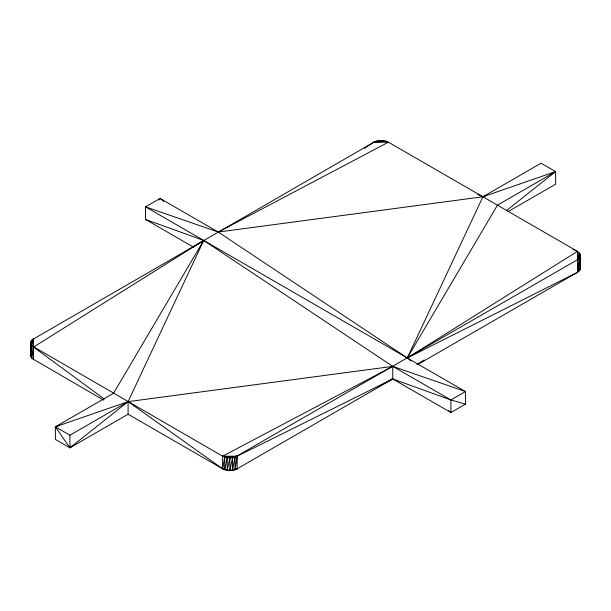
<?xml version="1.0" encoding="UTF-8"?>
<svg xmlns="http://www.w3.org/2000/svg" width="611" height="611" viewBox="0 0 611 611"><rect width="100%" height="100%" fill="white"/><g stroke="black" fill="none" stroke-linecap="round" stroke-linejoin="round"><path stroke-width="0.92" d="M418.031 364.37L577.441 272.338L580.099 269.672L580.45 255.543L580.099 254.008L577.441 251.35L388.39 142.203C383.922 139.896 378.316 139.896 373.848 142.203L31.925 339.892L30.55 342.863L30.55 355.457L31.925 358.42L103.649 400.121M30.901 341.328L33.559 338.662L31.925 345.826L30.901 356.992L30.901 344.024M193.053 246.875L145.533 219.441L145.533 206.846L465.467 391.559L465.467 404.154L450.918 399.953L392.751 366.371L203.707 240.429L33.559 347.056L31.925 358.42L31.925 345.826L30.55 342.863L33.559 338.662L33.559 359.65M465.467 404.154L450.918 412.547L392.751 378.965L237.152 456.203L224.741 457.15L222.61 468.797C227.078 471.104 232.684 471.104 237.152 468.797L392.751 378.965L450.918 399.953L465.467 391.559L392.751 366.371L128.089 401.633L55.372 426.822L55.372 439.416L69.914 447.81L128.089 414.227L222.61 468.797L224.428 468.797M31.925 345.826L222.61 456.203L237.152 456.203L237.152 468.797L232.539 470.333L235.021 457.15L577.441 259.744L580.099 257.078L580.45 255.543L577.441 259.744L579.075 252.58M227.399 469.538L224.741 469.744L227.216 457.738L237.152 456.203L235.021 469.744L235.021 457.15C230.966 458.372 226.398 458.197 222.61 456.203L222.61 468.797L128.089 401.633L69.914 435.215L55.372 426.822L113.547 393.24L203.707 240.429L145.533 219.441M235.334 468.797L237.152 468.797L229.881 470.539L232.539 457.738L237.152 456.203L229.881 457.945L227.216 470.333L229.927 469.92M508.108 211.612L555.628 184.178L555.628 171.584L482.911 196.773L218.249 232.035L145.533 206.846L160.082 198.453L218.249 232.035L407.293 357.977L577.441 272.338L580.099 269.672L580.45 268.137L580.45 255.543M33.559 338.662L30.901 344.398L30.55 355.457L30.55 342.863M578.197 270.696L577.441 272.338L577.441 251.35L573.042 249.502M128.089 414.227L128.089 401.633L203.707 240.429L193.32 247.195M158.997 200.011L160.082 198.453L163.809 201.416M580.45 268.137L577.441 272.338L579.075 258.514L579.075 271.108L580.099 257.078L577.441 259.744L580.099 254.008L580.45 268.137L579.961 264.731M71.961 445.839L69.914 447.81L55.372 426.822L58.954 425.531M128.089 401.633L69.914 447.81L69.914 435.215M506.404 210.658L555.628 171.584L541.086 163.19L482.911 196.773L407.293 357.977L411.027 360.933M364.324 148.473L373.848 142.203L378.461 140.667M577.441 251.35L407.293 357.977L497.453 205.166L555.628 171.584M416.969 364.507L424.225 359.955M218.249 232.035L388.39 142.203L373.848 142.203L381.119 140.461M222.61 456.203L392.751 366.371L392.751 378.965L377.59 386.969M486.493 195.482L482.911 196.773L477.71 194.466M383.784 140.667L373.848 142.203L386.259 141.256M235.35 469.08L237.152 468.797L234.494 469.004M390.864 379.217L392.751 378.965M33.559 347.056L104.313 399.052M448.879 410.577L450.918 412.547L450.918 399.953M31.161 344.115L31.329 345.979M580.099 256.704L580.099 269.672M232.539 457.738L232.539 470.333M229.881 457.945L229.881 470.539M227.216 457.738L227.216 470.333M224.741 457.15L224.741 469.744"/></g></svg>
